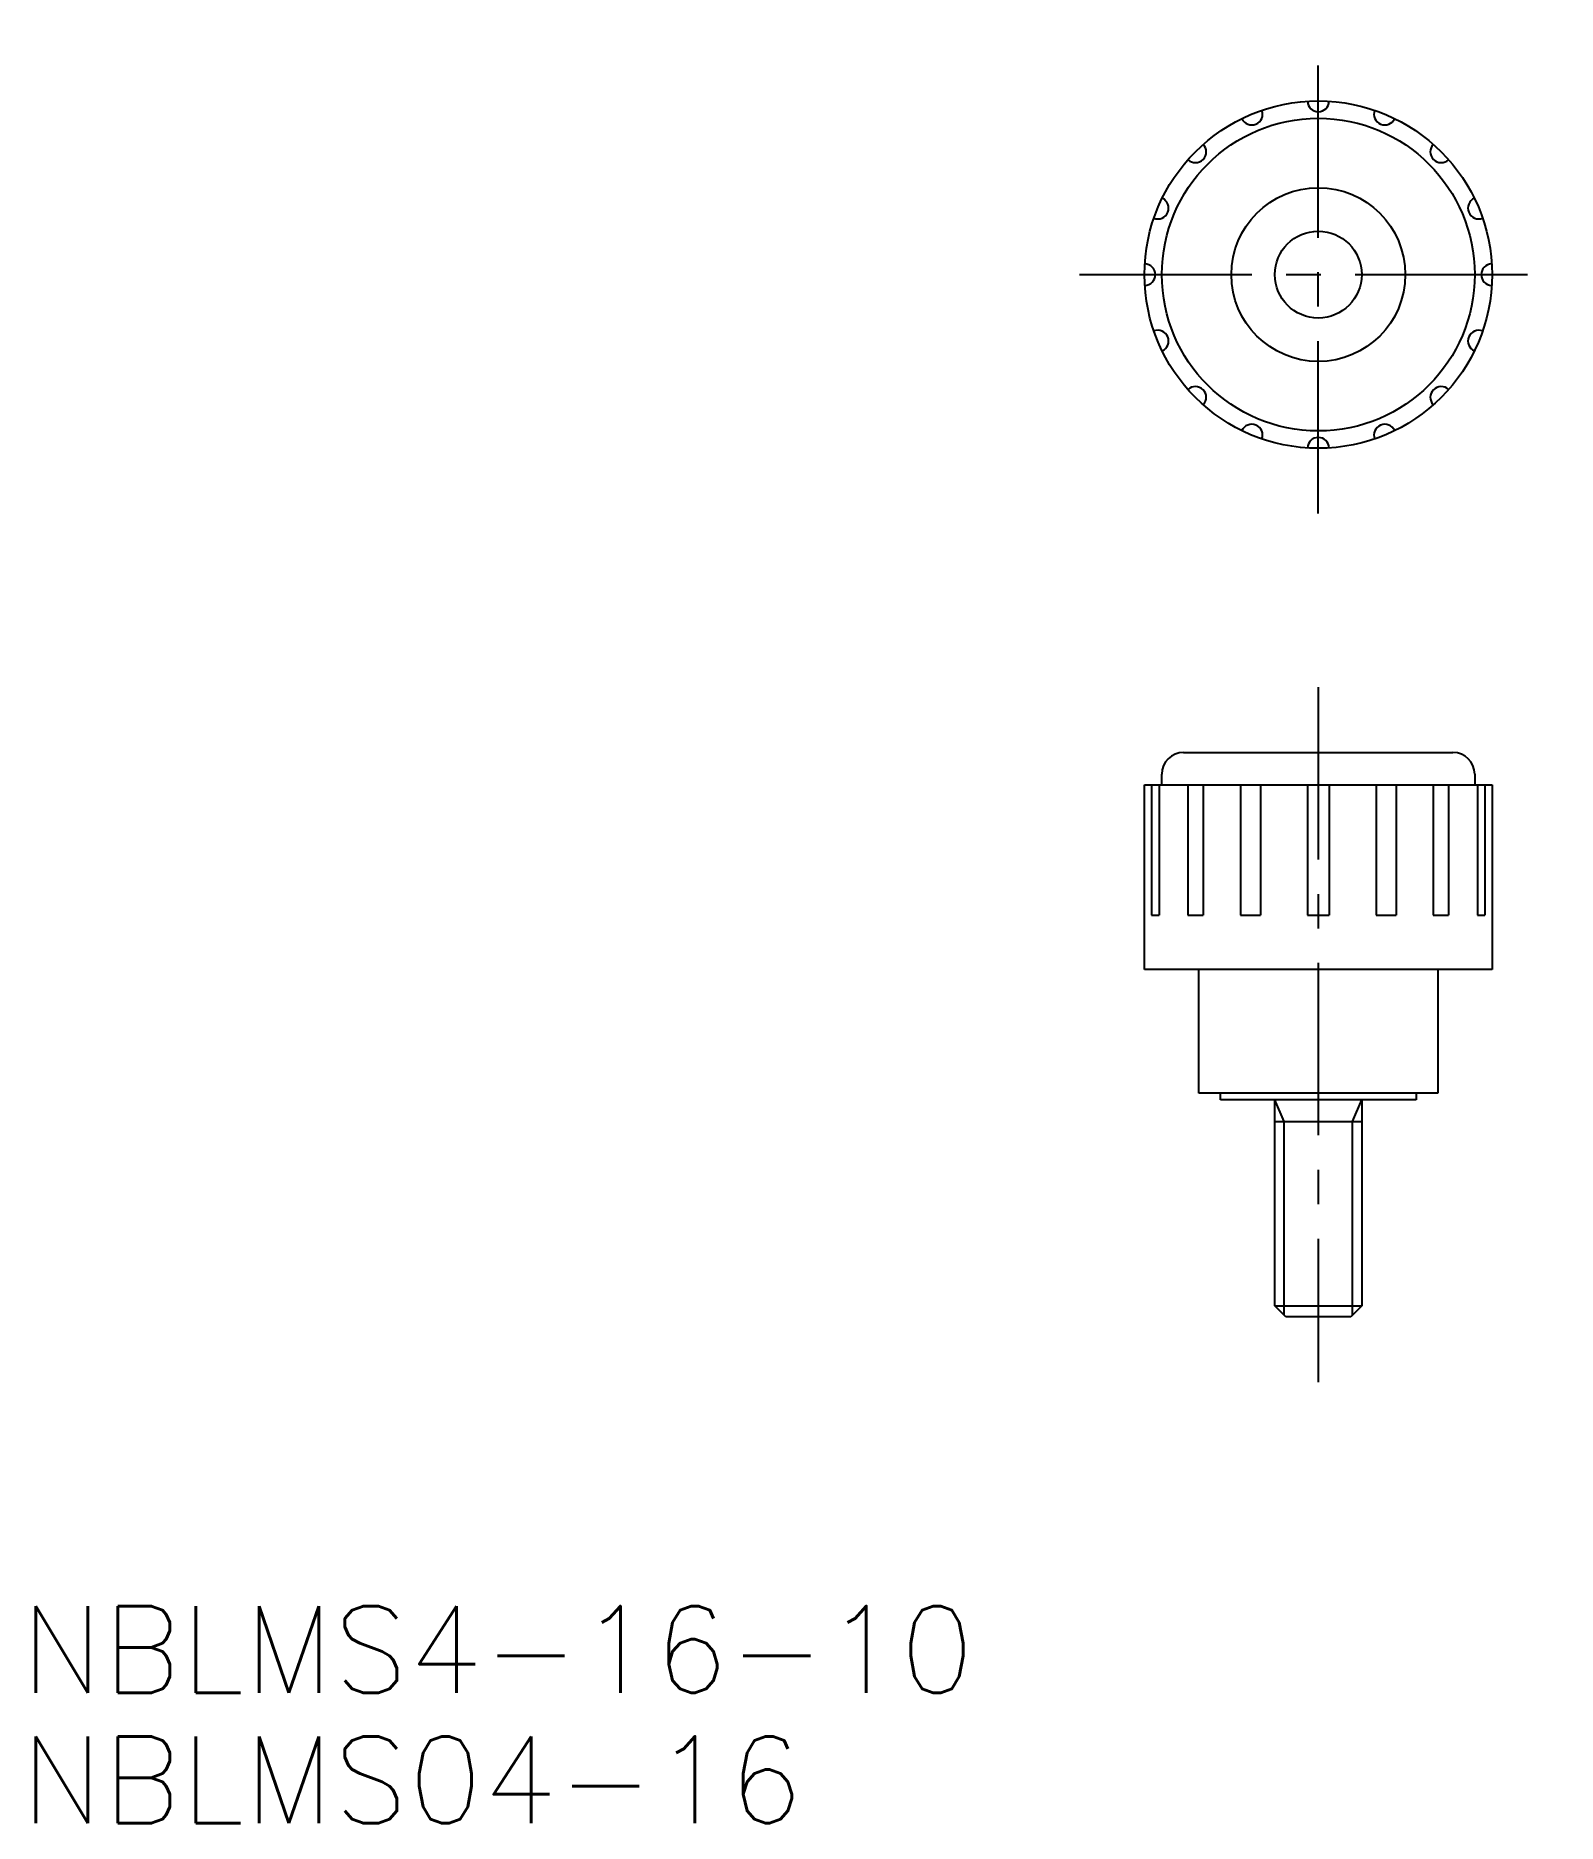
# Model space of a CAD drawing. Extents: x -9 to 61, y 16.7 to 99.
import ezdxf

# ---------------------------------------------------------------- set-up
doc = ezdxf.new("R2010")
doc.units = 0
doc.header["$LTSCALE"] = 0.25
doc.linetypes.add('CENTER', pattern=[50.8, 31.75, -6.35, 6.35, -6.35])
doc.layers.get('0').update_dxf_attribs({"linetype": 'CONTINUOUS'})
doc.layers.add('CENTER', color=1, linetype='CENTER')
doc.styles.get("Standard").update_dxf_attribs({"font": 'TXT.shx'})

msp = doc.modelspace()

# ---------------------------------------------------------------- linework, layer by layer
for p, q in [((43.8, 66), (56.2, 66)), ((42, 56), (42, 64.5)), ((42, 64.5), (42.8, 64.5)), ((42.326215, 64.5), (42.326215, 58.5)), ((42.668068, 64.5), (42.668068, 58.5)), ((42.8, 64.5), (42.8, 65)), ((42.8, 64.5), (57.2, 64.5)), ((44.000814, 64.5), (44.000814, 58.5)), ((44.707575, 64.5), (44.707575, 58.5)), ((46.420229, 64.5), (46.420229, 58.5)), ((47.340284, 64.5), (47.340284, 58.5)), ((49.500244, 64.5), (49.500244, 58.5)), ((50.499756, 64.5), (50.499756, 58.5)), ((52.659716, 64.5), (52.659716, 58.5)), ((53.579771, 64.5), (53.579771, 58.5)), ((55.292425, 64.5), (55.292425, 58.5)), ((55.999186, 64.5), (55.999186, 58.5)), ((57.2, 65), (57.2, 64.5)), ((57.2, 64.5), (58, 64.5)), ((57.331932, 64.5), (57.331932, 58.5)), ((57.673785, 64.5), (57.673785, 58.5)), ((58, 64.5), (58, 56)), ((42.326215, 58.5), (42.668068, 58.5)), ((44.000814, 58.5), (44.707575, 58.5)), ((46.420229, 58.5), (47.340284, 58.5)), ((49.500244, 58.5), (50.499756, 58.5)), ((52.659716, 58.5), (53.579771, 58.5)), ((55.292425, 58.5), (55.999186, 58.5)), ((57.331932, 58.5), (57.673785, 58.5)), ((44.5, 56), (42, 56)), ((44.5, 50.3), (44.5, 56)), ((55.5, 56), (44.5, 56)), ((55.5, 56), (55.5, 50.3)), ((58, 56), (55.5, 56)), ((45.5, 50.3), (44.5, 50.3)), ((54.5, 50.3), (45.5, 50.3)), ((45.5, 50), (45.5, 50.3)), ((54.5, 50.3), (54.5, 50)), ((55.5, 50.3), (54.5, 50.3)), ((48, 50), (45.5, 50)), ((48, 40.508025), (48, 50)), ((52, 50), (48, 50)), ((52, 50), (52, 40.508025)), ((54.5, 50), (52, 50)), ((48, 49), (52, 49)), ((48, 40.508025), (52, 40.508025)), ((48.508025, 40), (48, 40.508025)), ((52, 40.508025), (51.491975, 40)), ((51.491975, 40), (48.508025, 40))]:
    msp.add_line(p, q)
at = {"color": 3}
for p, q in [((48.4295, 49), (48, 50)), ((51.5705, 49), (52, 50)), ((48.4295, 40.078525), (48.4295, 49)), ((51.5705, 40.078525), (51.5705, 49))]:
    msp.add_line(p, q, dxfattribs=at)
for radius in [8, 7.2, 4, 2]:
    msp.add_circle((50, 88), radius)
for centre, radius, start, end in [((46.938533, 95.391036), 0.5, 204.290785, 20.709215), ((50, 96), 0.5, 181.790785, 358.209215), ((53.061467, 95.391036), 0.5, 159.290785, 335.709215), ((44.343146, 93.656854), 0.5, 226.790785, 43.209215), ((55.656854, 93.656854), 0.5, 136.790785, 313.209215), ((42.608964, 91.061467), 0.5, 249.290785, 65.709215), ((57.391036, 91.061467), 0.5, 114.290785, 290.709215), ((42, 88), 0.5, 271.790785, 88.209215), ((58, 88), 0.5, 91.790785, 268.209215), ((42.608964, 84.938533), 0.5, 294.290785, 110.709215), ((57.391036, 84.938533), 0.5, 69.290785, 245.709215), ((44.343146, 82.343146), 0.5, 316.790785, 133.209215), ((55.656854, 82.343146), 0.5, 46.790785, 223.209215), ((46.938533, 80.608964), 0.5, 339.290785, 155.709215), ((53.061467, 80.608964), 0.5, 24.290785, 200.709215), ((50, 80), 0.5, 1.790785, 178.209215), ((43.8, 65), 1, 90, 180), ((56.2, 65), 1, 0, 90)]:
    msp.add_arc(centre, radius, start, end)
at = {"layer": 'CENTER', "color": 1, "linetype": 'CENTER'}
for p, q in [((50, 77), (50, 99)), ((39, 88), (61, 88)), ((50, 69), (50, 37))]:
    msp.add_line(p, q, dxfattribs=at)

# ---------------------------------------------------------------- texts
at = {"color": 7, "linetype": 'CONTINUOUS'}
for s, p in [('NBLMS4-16-10', (-9.725899, 22.682791)), ('NBLMS04-16', (-9.725899, 16.682791))]:
    msp.add_text(s, height=4, dxfattribs=at).set_placement(p)

doc.saveas('drawing.dxf')
